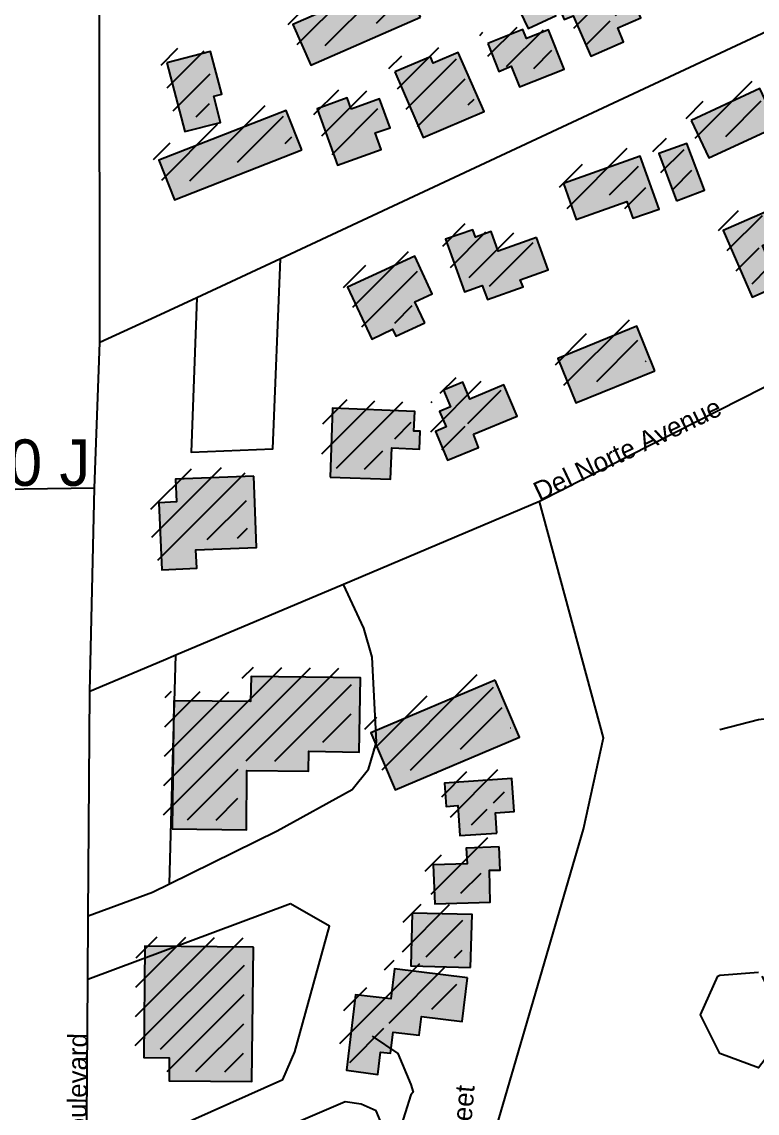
# Model space of a CAD drawing. Extents: x 6576311 to 6728256, y 2029764 to 2237541.
# Drawn here: x 6669149 to 6669720, y 2178069 to 2178916 of the extents above; entities that cross this region are included whole.
import ezdxf

# ---------------------------------------------------------------- set-up
doc = ezdxf.new("R2010")
doc.units = 21
for name, color, linetype in [('BM_LABELS', 2, 'Continuous'), ('BUILDINGS', 9, 'Continuous'), ('CL_LOCAL', 4, 'Continuous'), ('CL_MAJOR', 2, 'Continuous'), ('CONTOUR_1FT', 251, 'Continuous'), ('ROAD_LABELS', 3, 'Continuous')]:
    doc.layers.add(name, color=color, linetype=linetype)

msp = doc.modelspace()

# ---------------------------------------------------------------- hatches: boundary and pattern name
at = {"layer": 'BUILDINGS_HATCH'}
for points in [[(6669458.77, 2178919.39), (6669436.43, 2178970.29), (6669397.93, 2178953.73), (6669406.52, 2178934.47), (6669359.53, 2178913.88), (6669373.56, 2178882.25)], [(6669564.26, 2178920.92), (6669545.38, 2178960.54), (6669523.59, 2178950.25), (6669542.47, 2178910.63)], [(6669578.93, 2178940.29), (6669575.49, 2178948.29), (6669559.92, 2178941.67), (6669570.23, 2178917.67), (6669577.31, 2178920.61), (6669591.05, 2178889.35), (6669616.53, 2178900.38), (6669611.95, 2178911.29), (6669629.78, 2178919.01), (6669614.03, 2178955.37)], [(6669511.04, 2178899.21), (6669519.64, 2178877.4), (6669529.26, 2178881.44), (6669535.57, 2178865.44), (6669570.39, 2178879.07), (6669558.07, 2178909.61), (6669541.08, 2178902.98), (6669538.22, 2178909.89)], [(6669261.81, 2178883.97), (6669275.65, 2178830.85), (6669303.41, 2178837.89), (6669298.22, 2178858.26), (6669304.45, 2178859.74), (6669295.81, 2178892.85)], [(6669438.81, 2178877.06), (6669460.86, 2178826.16), (6669508.14, 2178846.39), (6669488.09, 2178892.2), (6669468.56, 2178883.74), (6669466.55, 2178888.83)], [(6669668.97, 2178839.42), (6669682.71, 2178810.34), (6669735.92, 2178834.96), (6669722.19, 2178864.04)], [(6669404.9, 2178848.14), (6669401.74, 2178856.87), (6669378.52, 2178848.4), (6669394.3, 2178804.76), (6669428.28, 2178816.92), (6669423.69, 2178829.65), (6669435.3, 2178833.7), (6669426.99, 2178856.25)], [(6669366.74, 2178816.66), (6669354.42, 2178847.21), (6669255.6, 2178808.55), (6669267.64, 2178777.64)], [(6669657.61, 2178777.09), (6669679.41, 2178785.19), (6669665.64, 2178821.56), (6669643.84, 2178813.82)], [(6669569.91, 2178790.56), (6669579.67, 2178762.56), (6669619.04, 2178776.56), (6669623.63, 2178763.47), (6669644.02, 2178770.48), (6669629.38, 2178811.57)], [(6669737.86, 2178711.87), (6669724.4, 2178742.41), (6669736.01, 2178747.19), (6669726.56, 2178768.27), (6669693.72, 2178753.93), (6669716.34, 2178702.31)], [(6669548.82, 2178748.59), (6669519.09, 2178737.9), (6669513.63, 2178753.18), (6669501.46, 2178748.76), (6669499.45, 2178754.58), (6669478.21, 2178747.2), (6669492.84, 2178706.47), (6669506.72, 2178711.27), (6669510.73, 2178700.36), (6669538.49, 2178710.31), (6669536.19, 2178715.76), (6669558, 2178723.5)], [(6669462.03, 2178682.31), (6669454.3, 2178698.66), (6669467.89, 2178704.91), (6669454.44, 2178733.99), (6669402.07, 2178710.1), (6669420.96, 2178669.75), (6669437.09, 2178677.47), (6669439.67, 2178672.02)], [(6669640.86, 2178645.18), (6669626.82, 2178679.72), (6669565.38, 2178654.69), (6669579.42, 2178620.15)], [(6669499.83, 2178595.78), (6669533.8, 2178609.77), (6669523.49, 2178634.12), (6669497.16, 2178623.09), (6669491.72, 2178636.18), (6669476.71, 2178629.92), (6669482.15, 2178617.2), (6669473.66, 2178613.52), (6669478.82, 2178601.52), (6669470.32, 2178597.85), (6669479.78, 2178575.67), (6669503.84, 2178585.6)], [(6669388.51, 2178562.54), (6669435.59, 2178560.92), (6669436.63, 2178585.32), (6669457.9, 2178584.32), (6669458.41, 2178598.16), (6669453.59, 2178598.14), (6669454.38, 2178613.44), (6669390.55, 2178616.09)], [(6669329.23, 2178563.38), (6669268.55, 2178560.95), (6669269.19, 2178543.47), (6669255.58, 2178542.68), (6669257.78, 2178490.61), (6669285, 2178491.82), (6669284.38, 2178506.02), (6669331.45, 2178508.03)], [(6669265.99, 2178289.6), (6669323.57, 2178288.75), (6669323.94, 2178335.01), (6669371.88, 2178334.48), (6669372.1, 2178349.78), (6669411.24, 2178349.21), (6669412.13, 2178406.76), (6669327.33, 2178407.86), (6669326.84, 2178388.56), (6669267.28, 2178389.04)], [(6669516.79, 2178405.01), (6669420.25, 2178364.18), (6669439.15, 2178319.83), (6669535.7, 2178360.66)], [(6669518.14, 2178286.29), (6669516.94, 2178301.94), (6669531.4, 2178303.1), (6669529.59, 2178328.58), (6669477.42, 2178325.09), (6669478.63, 2178306.88), (6669487.7, 2178307.65), (6669489.22, 2178284.34)], [(6669519.89, 2178275.73), (6669494.37, 2178274.53), (6669494.98, 2178262.52), (6669468.61, 2178261.68), (6669469.87, 2178231.45), (6669512.97, 2178232.73), (6669512.3, 2178257.49), (6669520.53, 2178257.52)], [(6669497.59, 2178182.04), (6669498.83, 2178223.2), (6669452.32, 2178224.1), (6669451.35, 2178183.3)], [(6669329.06, 2178197.72), (6669244.82, 2178198.46), (6669244.05, 2178112.14), (6669263.62, 2178111.86), (6669263.69, 2178094.02), (6669327.79, 2178093.55)], [(6669495.35, 2178174.02), (6669438.6, 2178181.06), (6669435.86, 2178157.74), (6669408.34, 2178160.9), (6669401.21, 2178102.24), (6669425.61, 2178099.06), (6669427.81, 2178116.19), (6669435.47, 2178115.49), (6669437.67, 2178131.89), (6669457.82, 2178129.43), (6669459.46, 2178144), (6669491.24, 2178140.13)]]:
    msp.add_hatch(color=251, dxfattribs=at).paths.add_polyline_path(points)
at = {"layer": 'BUILDINGS_SHADOW'}
h = msp.add_hatch(dxfattribs=at)
h.set_pattern_fill('ANSI31', scale=5)
h.paths.add_polyline_path([(6669452.02, 2178926.77), (6669429.69, 2178977.66), (6669391.18, 2178961.11), (6669399.77, 2178941.85), (6669352.78, 2178921.26), (6669366.81, 2178889.63)])
h = msp.add_hatch(dxfattribs=at)
h.set_pattern_fill('ANSI31', scale=5)
h.paths.add_polyline_path([(6669572.18, 2178947.67), (6669568.74, 2178955.67), (6669553.17, 2178949.04), (6669563.48, 2178925.05), (6669570.56, 2178927.99), (6669584.31, 2178896.73), (6669609.78, 2178907.76), (6669605.2, 2178918.67), (6669623.04, 2178926.39), (6669607.28, 2178962.75)])
h = msp.add_hatch(dxfattribs=at)
h.set_pattern_fill('ANSI31', scale=5)
h.paths.add_polyline_path([(6669504.29, 2178906.59), (6669512.89, 2178884.78), (6669522.51, 2178888.82), (6669528.82, 2178872.82), (6669563.65, 2178886.44), (6669551.32, 2178916.99), (6669534.33, 2178910.36), (6669531.47, 2178917.27)])
h = msp.add_hatch(dxfattribs=at)
h.set_pattern_fill('ANSI31', scale=5)
h.paths.add_polyline_path([(6669255.06, 2178891.35), (6669268.9, 2178838.23), (6669296.66, 2178845.27), (6669291.47, 2178865.64), (6669297.7, 2178867.12), (6669289.06, 2178900.23)])
h = msp.add_hatch(dxfattribs=at)
h.set_pattern_fill('ANSI31', scale=5)
h.paths.add_polyline_path([(6669432.06, 2178884.44), (6669454.11, 2178833.54), (6669501.39, 2178853.77), (6669481.34, 2178899.58), (6669461.81, 2178891.12), (6669459.8, 2178896.21)])
h = msp.add_hatch(dxfattribs=at)
h.set_pattern_fill('ANSI31', scale=5)
h.paths.add_polyline_path([(6669662.22, 2178846.8), (6669675.96, 2178817.72), (6669729.17, 2178842.34), (6669715.44, 2178871.42)])
h = msp.add_hatch(dxfattribs=at)
h.set_pattern_fill('ANSI31', scale=5)
h.paths.add_polyline_path([(6669398.15, 2178855.52), (6669394.99, 2178864.25), (6669371.77, 2178855.78), (6669387.55, 2178812.14), (6669421.54, 2178824.3), (6669416.94, 2178837.03), (6669428.56, 2178841.08), (6669420.24, 2178863.63)])
h = msp.add_hatch(dxfattribs=at)
h.set_pattern_fill('ANSI31', scale=5)
h.paths.add_polyline_path([(6669359.99, 2178824.04), (6669347.67, 2178854.58), (6669248.85, 2178815.93), (6669260.89, 2178785.02)])
h = msp.add_hatch(dxfattribs=at)
h.set_pattern_fill('ANSI31', scale=5)
h.paths.add_polyline_path([(6669650.86, 2178784.47), (6669672.66, 2178792.57), (6669658.89, 2178828.94), (6669637.09, 2178821.2)])
h = msp.add_hatch(dxfattribs=at)
h.set_pattern_fill('ANSI31', scale=5)
h.paths.add_polyline_path([(6669563.17, 2178797.94), (6669572.93, 2178769.94), (6669612.29, 2178783.94), (6669616.88, 2178770.85), (6669637.27, 2178777.86), (6669622.63, 2178818.95)])
h = msp.add_hatch(dxfattribs=at)
h.set_pattern_fill('ANSI31', scale=5)
h.paths.add_polyline_path([(6669731.11, 2178719.25), (6669717.65, 2178749.79), (6669729.26, 2178754.57), (6669719.81, 2178775.65), (6669686.97, 2178761.31), (6669709.59, 2178709.69)])
h = msp.add_hatch(dxfattribs=at)
h.set_pattern_fill('ANSI31', scale=5)
h.paths.add_polyline_path([(6669542.07, 2178755.97), (6669512.34, 2178745.28), (6669506.88, 2178760.56), (6669494.71, 2178756.14), (6669492.7, 2178761.95), (6669471.46, 2178754.58), (6669486.09, 2178713.85), (6669499.97, 2178718.64), (6669503.99, 2178707.73), (6669531.74, 2178717.68), (6669529.45, 2178723.14), (6669551.25, 2178730.88)])
h = msp.add_hatch(dxfattribs=at)
h.set_pattern_fill('ANSI31', scale=5)
h.paths.add_polyline_path([(6669455.28, 2178689.69), (6669447.55, 2178706.04), (6669461.14, 2178712.29), (6669447.69, 2178741.37), (6669395.32, 2178717.48), (6669414.21, 2178677.13), (6669430.34, 2178684.85), (6669432.92, 2178679.39)])
h = msp.add_hatch(dxfattribs=at)
h.set_pattern_fill('ANSI31', scale=5)
h.paths.add_polyline_path([(6669634.11, 2178652.56), (6669620.07, 2178687.1), (6669558.63, 2178662.07), (6669572.67, 2178627.53)])
h = msp.add_hatch(dxfattribs=at)
h.set_pattern_fill('ANSI31', scale=5)
h.paths.add_polyline_path([(6669493.08, 2178603.16), (6669527.05, 2178617.14), (6669516.74, 2178641.5), (6669490.41, 2178630.47), (6669484.97, 2178643.56), (6669469.96, 2178637.3), (6669475.41, 2178624.58), (6669466.91, 2178620.9), (6669472.07, 2178608.9), (6669463.57, 2178605.22), (6669473.03, 2178583.05), (6669497.09, 2178592.98)])
h = msp.add_hatch(dxfattribs=at)
h.set_pattern_fill('ANSI31', scale=5)
h.paths.add_polyline_path([(6669381.76, 2178569.92), (6669428.85, 2178568.29), (6669429.88, 2178592.7), (6669451.15, 2178591.7), (6669451.66, 2178605.54), (6669446.84, 2178605.52), (6669447.63, 2178620.82), (6669383.8, 2178623.47)])
h = msp.add_hatch(dxfattribs=at)
h.set_pattern_fill('ANSI31', scale=5)
h.paths.add_polyline_path([(6669322.48, 2178570.76), (6669261.8, 2178568.32), (6669262.44, 2178550.85), (6669248.83, 2178550.06), (6669251.03, 2178497.99), (6669278.25, 2178499.19), (6669277.63, 2178513.4), (6669324.7, 2178515.41)])
h = msp.add_hatch(dxfattribs=at)
h.set_pattern_fill('ANSI31', scale=5)
h.paths.add_polyline_path([(6669259.24, 2178296.98), (6669316.82, 2178296.13), (6669317.2, 2178342.39), (6669365.13, 2178341.86), (6669365.35, 2178357.15), (6669404.49, 2178356.59), (6669405.38, 2178414.14), (6669320.58, 2178415.24), (6669320.09, 2178395.94), (6669260.53, 2178396.42)])
h = msp.add_hatch(dxfattribs=at)
h.set_pattern_fill('ANSI31', scale=5)
h.paths.add_polyline_path([(6669510.04, 2178412.39), (6669413.5, 2178371.56), (6669432.41, 2178327.21), (6669528.95, 2178368.04)])
h = msp.add_hatch(dxfattribs=at)
h.set_pattern_fill('ANSI31', scale=5)
h.paths.add_polyline_path([(6669511.39, 2178293.67), (6669510.19, 2178309.32), (6669524.65, 2178310.47), (6669522.84, 2178335.96), (6669470.67, 2178332.46), (6669471.88, 2178314.26), (6669480.95, 2178315.03), (6669482.47, 2178291.72)])
h = msp.add_hatch(dxfattribs=at)
h.set_pattern_fill('ANSI31', scale=5)
h.paths.add_polyline_path([(6669513.14, 2178283.11), (6669487.62, 2178281.91), (6669488.23, 2178269.9), (6669461.86, 2178269.06), (6669463.12, 2178238.83), (6669506.23, 2178240.11), (6669505.55, 2178264.87), (6669513.78, 2178264.9)])
h = msp.add_hatch(dxfattribs=at)
h.set_pattern_fill('ANSI31', scale=5)
h.paths.add_polyline_path([(6669490.84, 2178189.42), (6669492.08, 2178230.58), (6669445.57, 2178231.48), (6669444.6, 2178190.68)])
h = msp.add_hatch(dxfattribs=at)
h.set_pattern_fill('ANSI31', scale=5)
h.paths.add_polyline_path([(6669322.31, 2178205.1), (6669238.07, 2178205.84), (6669237.3, 2178119.52), (6669256.87, 2178119.24), (6669256.94, 2178101.39), (6669321.04, 2178100.93)])
h = msp.add_hatch(dxfattribs=at)
h.set_pattern_fill('ANSI31', scale=5)
h.paths.add_polyline_path([(6669488.6, 2178181.4), (6669431.85, 2178188.44), (6669429.11, 2178165.12), (6669401.59, 2178168.28), (6669394.46, 2178109.62), (6669418.86, 2178106.44), (6669421.06, 2178123.57), (6669428.72, 2178122.87), (6669430.92, 2178139.27), (6669451.07, 2178136.81), (6669452.71, 2178151.38), (6669484.49, 2178147.51)])

# ---------------------------------------------------------------- linework, layer by layer
at = {"layer": 'BUILDINGS'}
for points in [[(6669458.77, 2178919.39), (6669436.43, 2178970.29), (6669397.93, 2178953.73), (6669406.52, 2178934.47), (6669359.53, 2178913.88), (6669373.56, 2178882.25), (6669458.77, 2178919.39)], [(6669564.26, 2178920.92), (6669545.38, 2178960.54), (6669523.59, 2178950.25), (6669542.47, 2178910.63), (6669564.26, 2178920.92)], [(6669578.93, 2178940.29), (6669575.49, 2178948.29), (6669559.92, 2178941.67), (6669570.23, 2178917.67), (6669577.31, 2178920.61), (6669591.05, 2178889.35), (6669616.53, 2178900.38), (6669611.95, 2178911.29), (6669629.78, 2178919.01), (6669614.03, 2178955.37), (6669578.93, 2178940.29)], [(6669511.04, 2178899.21), (6669519.64, 2178877.4), (6669529.26, 2178881.44), (6669535.57, 2178865.44), (6669570.39, 2178879.07), (6669558.07, 2178909.61), (6669541.08, 2178902.98), (6669538.22, 2178909.89), (6669511.04, 2178899.21)], [(6669261.81, 2178883.97), (6669275.65, 2178830.85), (6669303.41, 2178837.89), (6669298.22, 2178858.26), (6669304.45, 2178859.74), (6669295.81, 2178892.85), (6669261.81, 2178883.97)], [(6669438.81, 2178877.06), (6669460.86, 2178826.16), (6669508.14, 2178846.39), (6669488.09, 2178892.2), (6669468.56, 2178883.74), (6669466.55, 2178888.83), (6669438.81, 2178877.06)], [(6669668.97, 2178839.42), (6669682.71, 2178810.34), (6669735.92, 2178834.96), (6669722.19, 2178864.04), (6669668.97, 2178839.42)], [(6669404.9, 2178848.14), (6669401.74, 2178856.87), (6669378.52, 2178848.4), (6669394.3, 2178804.76), (6669428.28, 2178816.92), (6669423.69, 2178829.65), (6669435.3, 2178833.7), (6669426.99, 2178856.25), (6669404.9, 2178848.14)], [(6669366.74, 2178816.66), (6669354.42, 2178847.21), (6669255.6, 2178808.55), (6669267.64, 2178777.64), (6669366.74, 2178816.66)], [(6669657.61, 2178777.09), (6669679.41, 2178785.19), (6669665.64, 2178821.56), (6669643.84, 2178813.82), (6669657.61, 2178777.09)], [(6669569.91, 2178790.56), (6669579.67, 2178762.56), (6669619.04, 2178776.56), (6669623.63, 2178763.47), (6669644.02, 2178770.48), (6669629.38, 2178811.57), (6669569.91, 2178790.56)], [(6669737.86, 2178711.87), (6669724.4, 2178742.41), (6669736.01, 2178747.19), (6669726.56, 2178768.27), (6669693.72, 2178753.93), (6669716.34, 2178702.31), (6669737.86, 2178711.87)], [(6669548.82, 2178748.59), (6669519.09, 2178737.9), (6669513.63, 2178753.18), (6669501.46, 2178748.76), (6669499.45, 2178754.58), (6669478.21, 2178747.2), (6669492.84, 2178706.47), (6669506.72, 2178711.27), (6669510.73, 2178700.36), (6669538.49, 2178710.31), (6669536.19, 2178715.76), (6669558, 2178723.5), (6669548.82, 2178748.59)], [(6669462.03, 2178682.31), (6669454.3, 2178698.66), (6669467.89, 2178704.91), (6669454.44, 2178733.99), (6669402.07, 2178710.1), (6669420.96, 2178669.75), (6669437.09, 2178677.47), (6669439.67, 2178672.02), (6669462.03, 2178682.31)], [(6669640.86, 2178645.18), (6669626.82, 2178679.72), (6669565.38, 2178654.69), (6669579.42, 2178620.15), (6669640.86, 2178645.18)], [(6669499.83, 2178595.78), (6669533.8, 2178609.77), (6669523.49, 2178634.12), (6669497.16, 2178623.09), (6669491.72, 2178636.18), (6669476.71, 2178629.92), (6669482.15, 2178617.2), (6669473.66, 2178613.52), (6669478.82, 2178601.52), (6669470.32, 2178597.85), (6669479.78, 2178575.67), (6669503.84, 2178585.6), (6669499.83, 2178595.78)], [(6669388.51, 2178562.54), (6669435.59, 2178560.92), (6669436.63, 2178585.32), (6669457.9, 2178584.32), (6669458.41, 2178598.16), (6669453.59, 2178598.14), (6669454.38, 2178613.44), (6669390.55, 2178616.09), (6669388.51, 2178562.54)], [(6669329.23, 2178563.38), (6669268.55, 2178560.95), (6669269.19, 2178543.47), (6669255.58, 2178542.68), (6669257.78, 2178490.61), (6669285, 2178491.82), (6669284.38, 2178506.02), (6669331.45, 2178508.03), (6669329.23, 2178563.38)], [(6669265.99, 2178289.6), (6669323.57, 2178288.75), (6669323.94, 2178335.01), (6669371.88, 2178334.48), (6669372.1, 2178349.78), (6669411.24, 2178349.21), (6669412.13, 2178406.76), (6669327.33, 2178407.86), (6669326.84, 2178388.56), (6669267.28, 2178389.04), (6669265.99, 2178289.6)], [(6669516.79, 2178405.01), (6669420.25, 2178364.18), (6669439.15, 2178319.83), (6669535.7, 2178360.66), (6669516.79, 2178405.01)], [(6669518.14, 2178286.29), (6669516.94, 2178301.94), (6669531.4, 2178303.1), (6669529.59, 2178328.58), (6669477.42, 2178325.09), (6669478.63, 2178306.88), (6669487.7, 2178307.65), (6669489.22, 2178284.34), (6669518.14, 2178286.29)], [(6669519.89, 2178275.73), (6669494.37, 2178274.53), (6669494.98, 2178262.52), (6669468.61, 2178261.68), (6669469.87, 2178231.45), (6669512.97, 2178232.73), (6669512.3, 2178257.49), (6669520.53, 2178257.52), (6669519.89, 2178275.73)], [(6669497.59, 2178182.04), (6669498.83, 2178223.2), (6669452.32, 2178224.1), (6669451.35, 2178183.3), (6669497.59, 2178182.04)], [(6669329.06, 2178197.72), (6669244.82, 2178198.46), (6669244.05, 2178112.14), (6669263.62, 2178111.86), (6669263.69, 2178094.02), (6669327.79, 2178093.55), (6669329.06, 2178197.72)], [(6669495.35, 2178174.02), (6669438.6, 2178181.06), (6669435.86, 2178157.74), (6669408.34, 2178160.9), (6669401.21, 2178102.24), (6669425.61, 2178099.06), (6669427.81, 2178116.19), (6669435.47, 2178115.49), (6669437.67, 2178131.89), (6669457.82, 2178129.43), (6669459.46, 2178144), (6669491.24, 2178140.13), (6669495.35, 2178174.02)]]:
    msp.add_lwpolyline(points, close=True, dxfattribs=at)
at = {"layer": 'CL_LOCAL'}
for points in [[(6670993, 2179499.51), (6670548.86, 2179289.2), (6670124.42, 2179093.9), (6670096.74, 2179081.15), (6670061.67, 2179064.76), (6669350.11, 2178731.99), (6669285.09, 2178701.6), (6669253.36, 2178686.86), (6669209.88, 2178666.98)], [(6670100.82, 2178812.09), (6670061.2, 2178792.81), (6670047.75, 2178786.48), (6669794.48, 2178667.05), (6669551.12, 2178543.52), (6669399.04, 2178479.22), (6669268.83, 2178424.3), (6669259.07, 2178420.21), (6669202.08, 2178396.16)], [(6669285.09, 2178701.6), (6669280.63, 2178581.9), (6669344.14, 2178584.5), (6669350.11, 2178731.99)], [(6669205.67, 2178554.02), (6669150.88, 2178553.1), (6668888.95, 2178543.7), (6668857.9, 2178542.59)], [(6669456.21, 2177605.04), (6669465.71, 2177619.28), (6669467.42, 2177623.88), (6669469.24, 2177628.8), (6669474.96, 2177801.17), (6669488.43, 2177951.2), (6669489.3, 2177960.79), (6669585.46, 2178289.41), (6669600.98, 2178360.35), (6669551.12, 2178543.52)], [(6669405.63, 2178320.09), (6669418.41, 2178335.95), (6669424.56, 2178356.81), (6669421.17, 2178422.79), (6669414.83, 2178445.38), (6669399.04, 2178479.22)], [(6669263.73, 2178246.87), (6669266.51, 2178342.56), (6669268.83, 2178424.3)], [(6669200.82, 2178222.06), (6669250.66, 2178240.41), (6669263.73, 2178246.87), (6669347.57, 2178288.16), (6669405.63, 2178320.09)], [(6669199.31, 2178027.02), (6669351.98, 2178095.11), (6669361.07, 2178116.57), (6669388.04, 2178214.18), (6669357.7, 2178231.46)], [(6669357.7, 2178231.46), (6669200.4, 2178172.75)], [(6669400.35, 2178077.72), (6669237.93, 2178008.25), (6669199.07, 2177994.9)], [(6669435.95, 2177947.6), (6669439.41, 2178034.73), (6669424.26, 2178070.69), (6669412.64, 2178076.06), (6669400.35, 2178077.72)]]:
    msp.add_lwpolyline(points, dxfattribs=at)
at = {"layer": 'CL_MAJOR'}
for points in [[(6669205.67, 2178554.02), (6669209.88, 2178666.98), (6669209.46, 2178931.64), (6669210.17, 2178964.35), (6669212.54, 2179205.46), (6669213.72, 2179323.65), (6669214.97, 2179451.13), (6669216.05, 2179538.94), (6669217.31, 2179638.78), (6669217.93, 2179688.2), (6669218.27, 2179715.7), (6669220.63, 2179856.15), (6669222.38, 2179960.32), (6669222.53, 2180025.37), (6669224.78, 2180214.54)], [(6669150.98, 2177687.49), (6669177.79, 2177739.83), (6669187.43, 2177767.73), (6669192.29, 2177785.2), (6669196.37, 2177812.5), (6669198.1, 2177867.94), (6669198.28, 2177891.21), (6669198.78, 2177955.97), (6669199.07, 2177994.9), (6669199.31, 2178027.02), (6669200.4, 2178172.75), (6669200.82, 2178222.06), (6669202.08, 2178396.16), (6669205.67, 2178554.02)]]:
    msp.add_lwpolyline(points, dxfattribs=at)
at = {"layer": 'CONTOUR_1FT', "elevation": 61}
for points in [[(6669691.24, 2178366.69), (6669721.24, 2178374.59), (6669751.24, 2178378.04), (6669781.24, 2178372.73), (6669811.24, 2178381.56), (6669812.82, 2178385.31)], [(6669723.85, 2178175.31), (6669739.08, 2178145.31), (6669729.81, 2178115.31), (6669721.24, 2178104.06), (6669691.24, 2178115.31), (6669691.24, 2178115.31), (6669676.24, 2178145.31), (6669689.74, 2178175.31), (6669691.24, 2178176.1), (6669721.24, 2178178.31)], [(6669421.24, 2178128.64), (6669441.24, 2178115.31), (6669451.24, 2178091.31), (6669453.01, 2178085.31), (6669451.24, 2178083.09), (6669442.52, 2178055.31), (6669431.74, 2178025.31), (6669421.91, 2177995.31), (6669421.24, 2177994.52), (6669404.42, 2177965.31), (6669391.24, 2177952.7), (6669362.67, 2177935.31), (6669361.24, 2177931.78), (6669331.24, 2177922.14), (6669301.24, 2177916.71), (6669271.24, 2177920.04)]]:
    msp.add_lwpolyline(points, dxfattribs=at)

# ---------------------------------------------------------------- texts
at = {"layer": 'BM_LABELS'}
msp.add_text('KS1970 J', height=36, dxfattribs=at).set_placement((6668993.68, 2178555.8, 60.4))
at = {"layer": 'ROAD_LABELS'}
for s, rotation, p in [('Del Norte Avenue', 25.4079, (6669551.12, 2178543.52)), ('Live Oak Boulevard', 89.5652, (6669198.78, 2177955.97)), ('Chestnut Street', 84.8679, (6669488.43, 2177951.2))]:
    msp.add_text(s, height=15, rotation=rotation, dxfattribs=at).set_placement(p)

doc.saveas('drawing.dxf')
